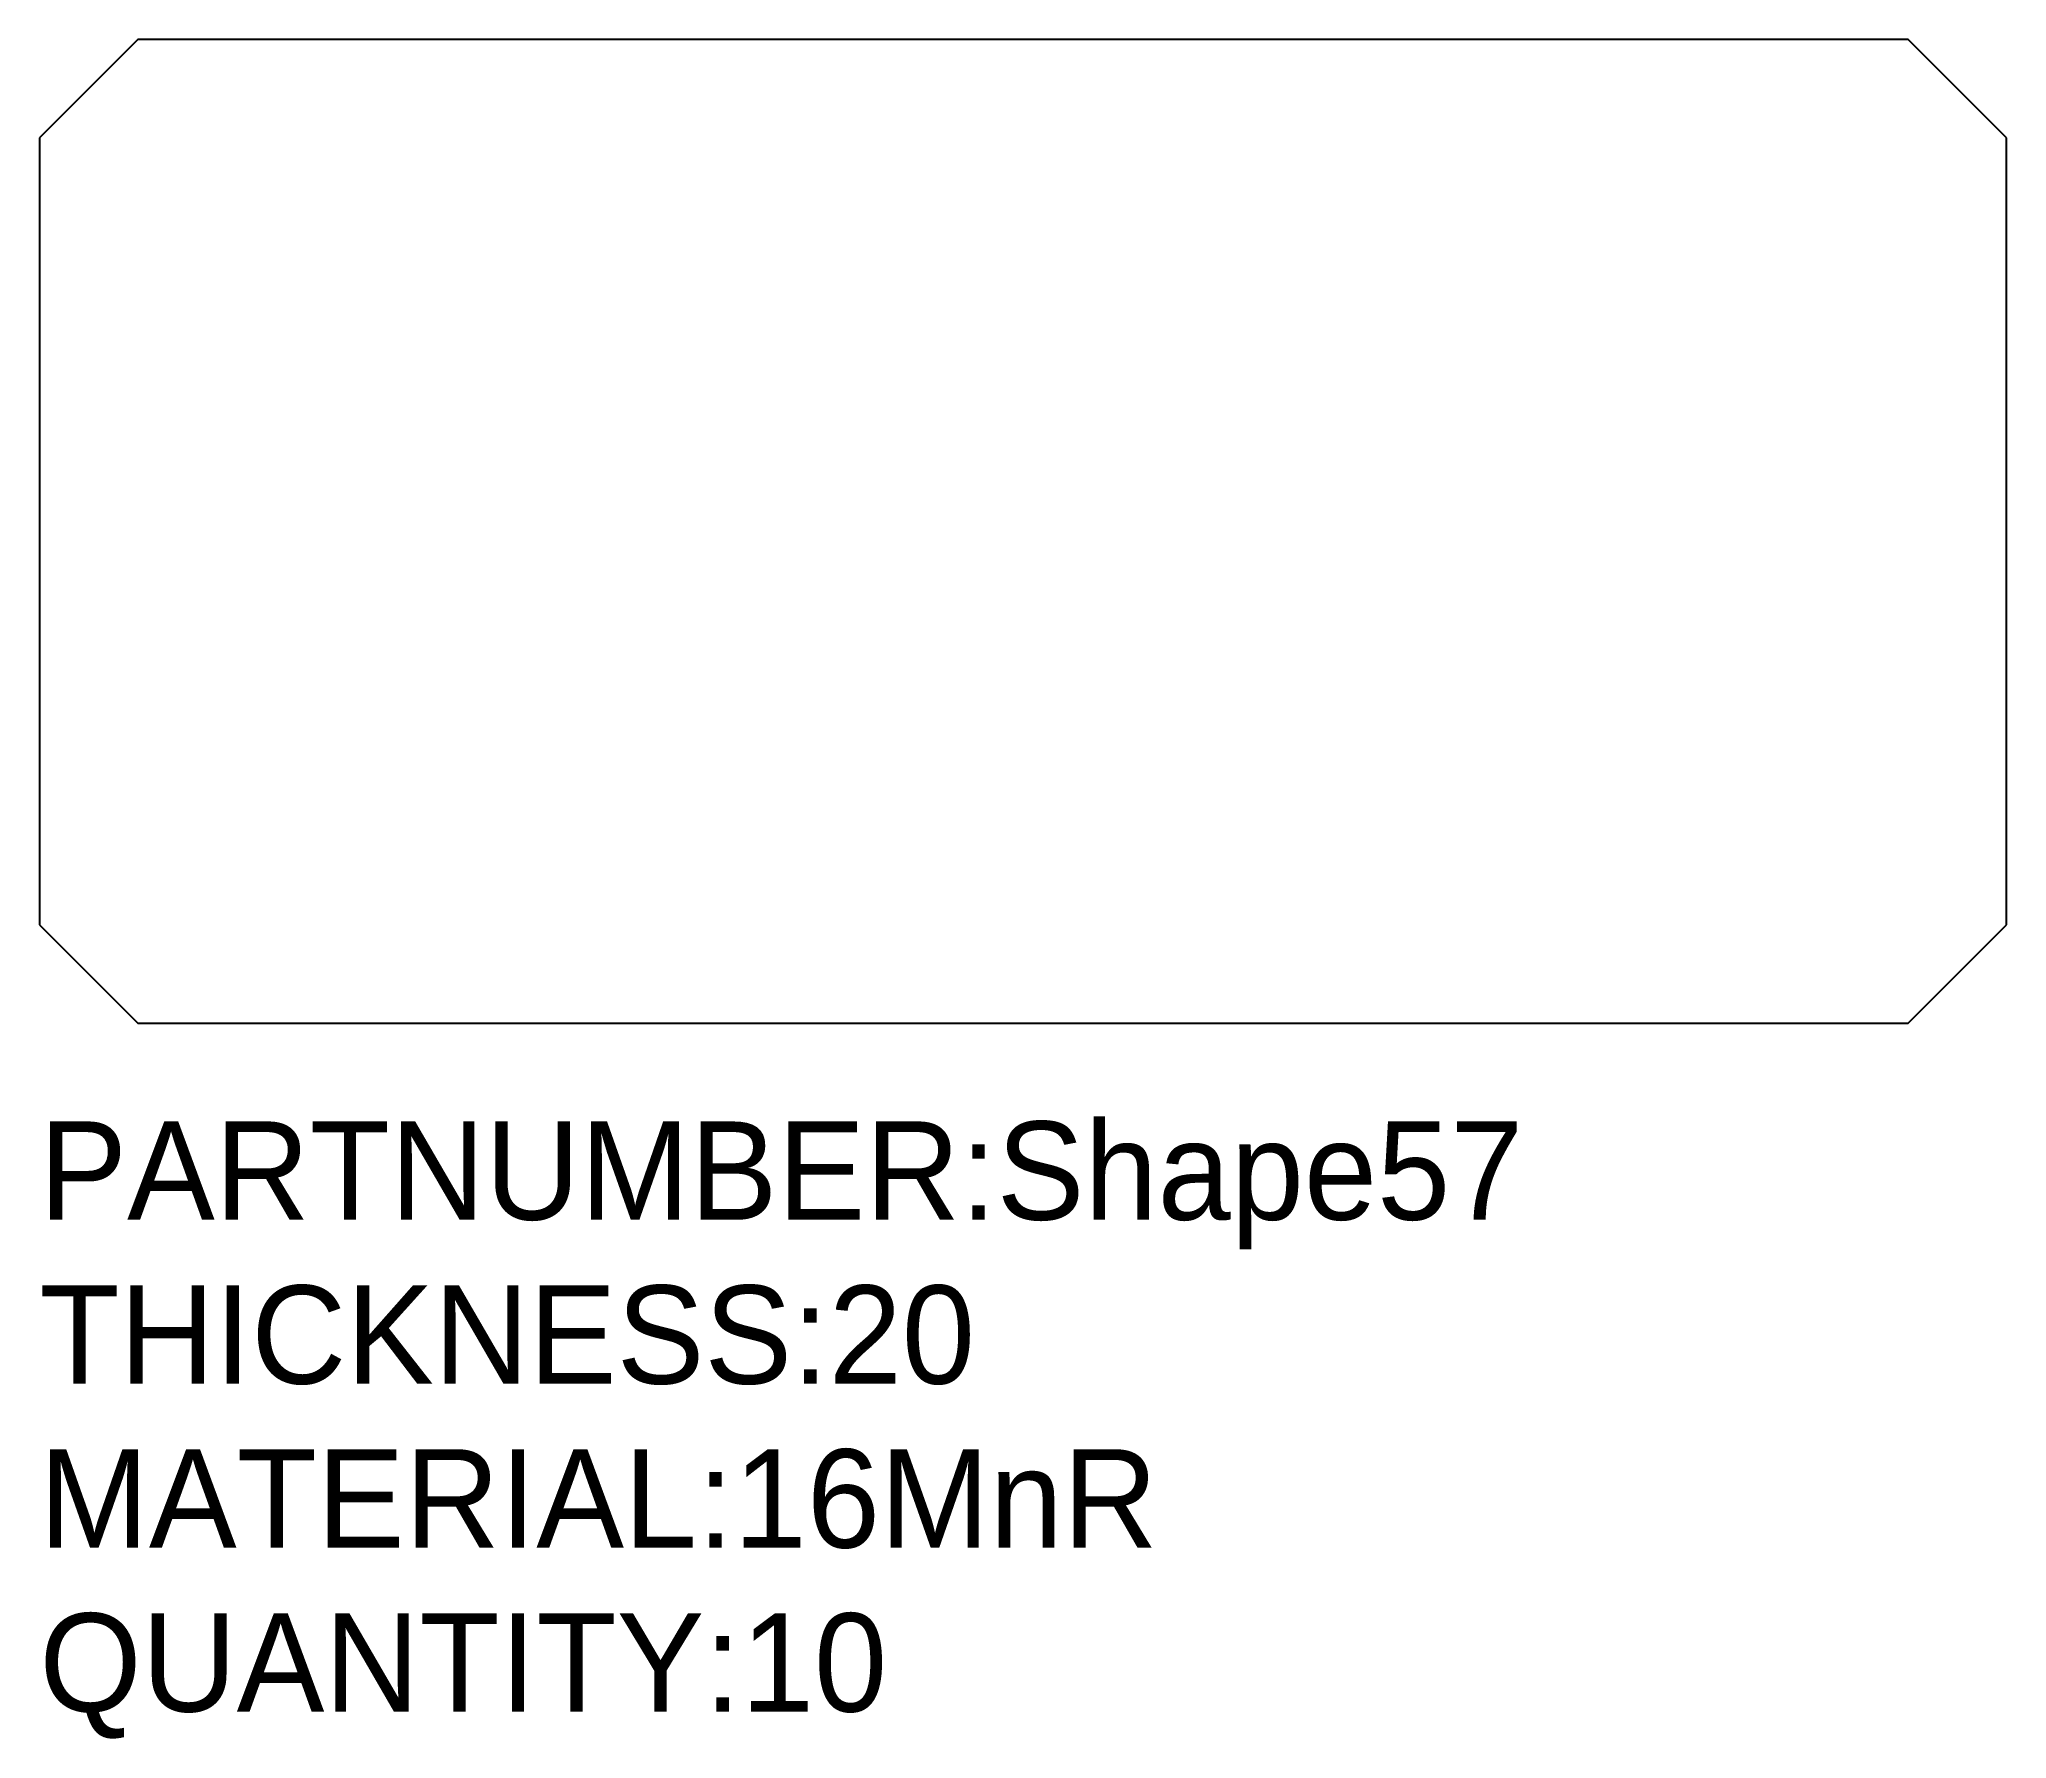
# Model space of a CAD drawing. Extents: x 0 to 200, y -73 to 100.
import ezdxf

# ---------------------------------------------------------------- set-up
doc = ezdxf.new("R2010")
doc.units = 0

msp = doc.modelspace()

# ---------------------------------------------------------------- linework, layer by layer
for p, q in [((10, 100), (0, 90)), ((190, 100), (10, 100)), ((200, 90), (190, 100)), ((0, 90), (0, 10)), ((200, 10), (200, 90)), ((0, 10), (10, 0)), ((190, 0), (200, 10)), ((10, 0), (190, 0))]:
    msp.add_line(p, q)

# ---------------------------------------------------------------- texts
for s, p in [('PARTNUMBER:Shape57', (0, -20)), ('THICKNESS:20', (0, -36.67)), ('MATERIAL:16MnR', (0, -53.33)), ('QUANTITY:10', (0, -70))]:
    msp.add_text(s, height=10).set_placement(p)

doc.saveas('drawing.dxf')
